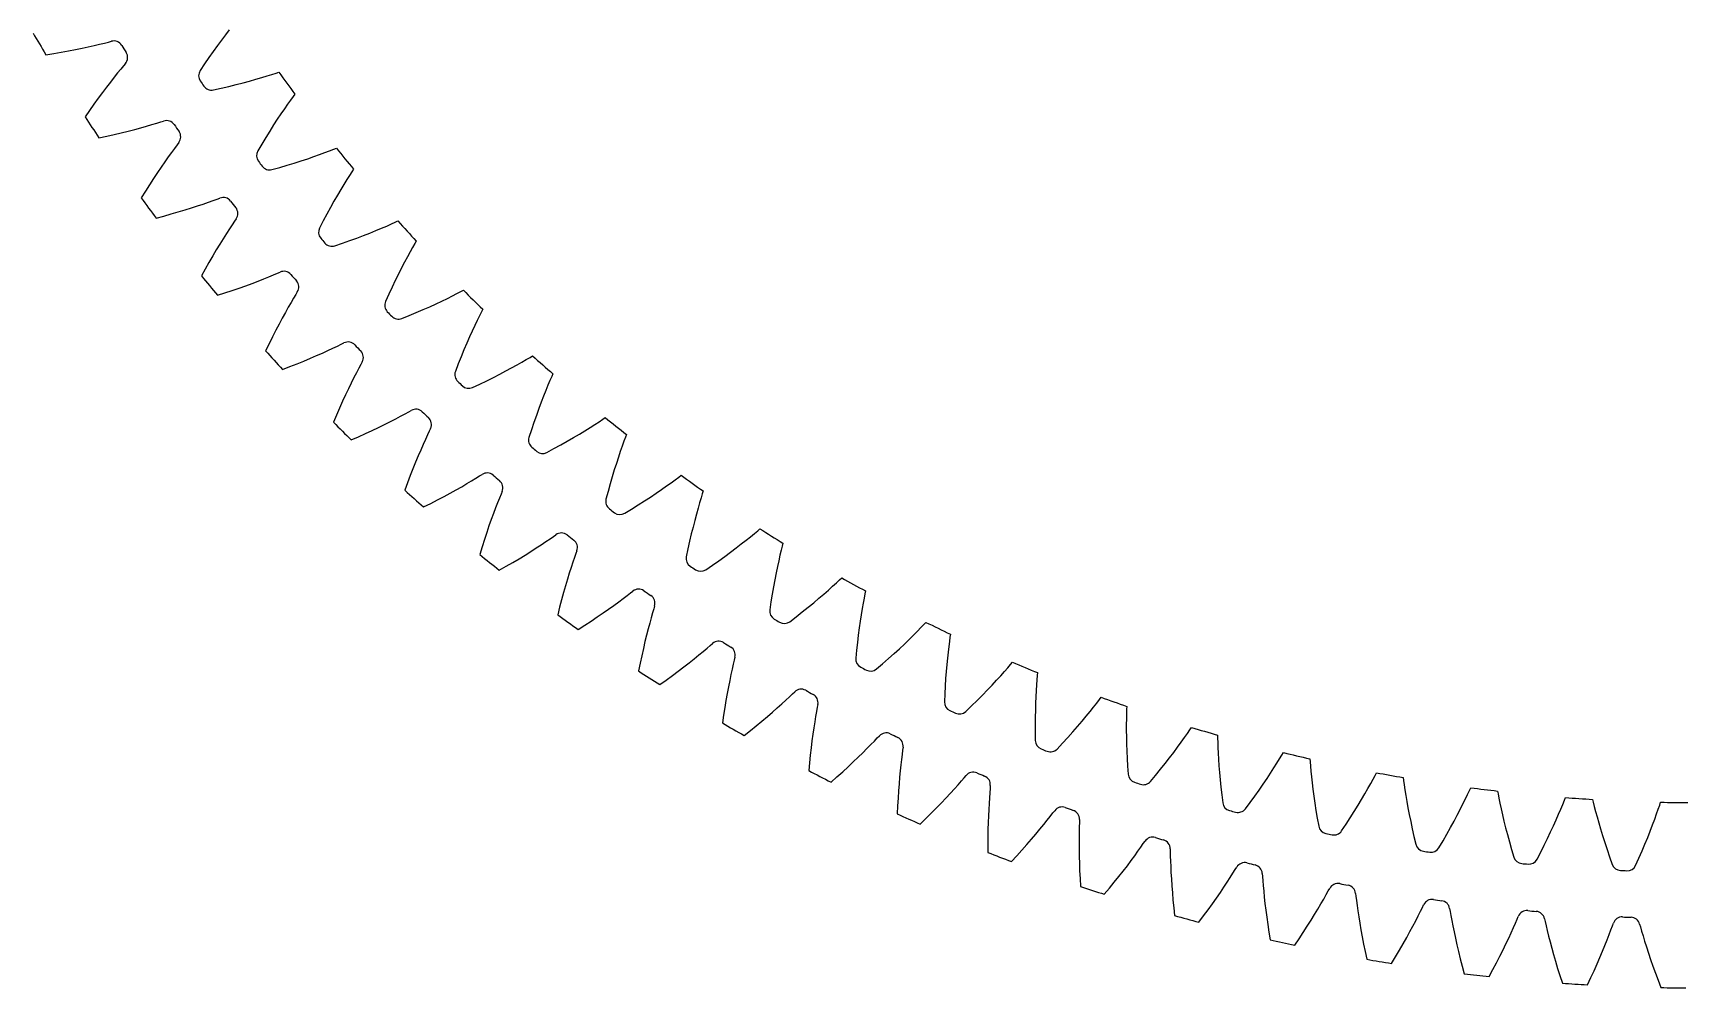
# Model space of a CAD drawing. Header units: millimetres. Extents: x -125 to 125, y -125 to 125.
# Drawn here: x -107.9 to -0.8, y -125 to -63.2 of the extents above; entities that cross this region are included whole.
import ezdxf

# ---------------------------------------------------------------- set-up
doc = ezdxf.new("R2010")
doc.units = ezdxf.units.MM

msp = doc.modelspace()

# ---------------------------------------------------------------- linework, layer by layer
at = {"layer": 'thin_ring_external'}
for p, q in [((-105.565171, -64.326803), (-105.115615, -64.240371)), ((-105.115615, -64.240371), (-104.687326, -64.153358)), ((-104.687326, -64.153358), (-104.282201, -64.066709)), ((-104.282201, -64.066709), (-103.90281, -63.981598)), ((-103.90281, -63.981598), (-103.55286, -63.899571)), ((-103.55286, -63.899571), (-103.238247, -63.822842)), ((-103.238247, -63.822842), (-102.970204, -63.755167)), ((-102.970204, -63.755167), (-102.785939, -63.710377)), ((-107.028197, -64.575266), (-106.522526, -64.494883)), ((-106.522526, -64.494883), (-106.034531, -64.411865)), ((-106.034531, -64.411865), (-105.565171, -64.326803)), ((-101.999561, -65.296813), (-102.176446, -65.509272)), ((-101.879525, -65.15001), (-101.999561, -65.296813)), ((-102.847593, -66.345258), (-103.100841, -66.673129)), ((-102.606856, -66.039927), (-102.847593, -66.345258)), ((-102.381625, -65.759811), (-102.606856, -66.039927)), ((-102.176446, -65.509272), (-102.381625, -65.759811)), ((-103.636686, -67.389764), (-103.916267, -67.776247)), ((-103.364429, -67.021732), (-103.636686, -67.389764)), ((-103.100841, -66.673129), (-103.364429, -67.021732)), ((-104.20206, -68.180417), (-104.493117, -68.601666)), ((-103.916267, -67.776247), (-104.20206, -68.180417)), ((-102.142903, -69.633113), (-101.698346, -69.523839)), ((-101.698346, -69.523839), (-101.275058, -69.415071)), ((-101.275058, -69.415071), (-100.874887, -69.307849)), ((-100.874887, -69.307849), (-100.500337, -69.203477)), ((-100.500337, -69.203477), (-100.155031, -69.103688)), ((-100.155031, -69.103688), (-99.844746, -69.010994)), ((-99.844746, -69.010994), (-99.580509, -68.929722)), ((-99.580509, -68.929722), (-99.39877, -68.875582)), ((-103.591334, -69.955954), (-103.090426, -69.849857)), ((-103.090426, -69.849857), (-102.607307, -69.74203)), ((-102.607307, -69.74203), (-102.142903, -69.633113)), ((-98.69822, -70.641008), (-98.890339, -70.901698)), ((-98.532415, -70.419795), (-98.69822, -70.641008)), ((-98.42003, -70.267054), (-98.532415, -70.419795)), ((-99.325806, -71.510173), (-99.561982, -71.850548)), ((-99.100974, -71.192948), (-99.325806, -71.510173)), ((-98.890339, -70.901698), (-99.100974, -71.192948)), ((-100.060536, -72.593609), (-100.320019, -72.993863)), ((-99.807427, -72.212155), (-100.060536, -72.593609)), ((-99.561982, -71.850548), (-99.807427, -72.212155)), ((-100.584802, -73.412098), (-100.85397, -73.84766)), ((-100.320019, -72.993863), (-100.584802, -73.412098)), ((-95.931019, -73.924447), (-95.752282, -73.861098)), ((-99.389376, -75.0226), (-98.912392, -74.890245)), ((-98.912392, -74.890245), (-98.454155, -74.757758)), ((-98.454155, -74.757758), (-98.015758, -74.625927)), ((-98.015758, -74.625927), (-97.598576, -74.495688)), ((-97.598576, -74.495688), (-97.204401, -74.368172)), ((-97.204401, -74.368172), (-96.835669, -74.244812)), ((-96.835669, -74.244812), (-96.495909, -74.127521)), ((-96.495909, -74.127521), (-96.190762, -74.019106)), ((-96.190762, -74.019106), (-95.931019, -73.924447)), ((-99.884212, -75.154136), (-99.389376, -75.0226)), ((-95.141059, -75.85861), (-95.336548, -76.160236)), ((-94.962502, -75.588451), (-95.141059, -75.85861)), ((-94.808208, -75.35906), (-94.962502, -75.588451)), ((-94.703769, -75.20078), (-94.808208, -75.35906)), ((-95.763378, -76.840517), (-95.990038, -77.214185)), ((-95.54489, -76.488527), (-95.763378, -76.840517)), ((-95.336548, -76.160236), (-95.54489, -76.488527)), ((-96.462047, -78.021046), (-96.705129, -78.452256)), ((-96.22334, -77.608065), (-96.462047, -78.021046)), ((-95.990038, -77.214185), (-96.22334, -77.608065)), ((-96.705129, -78.452256), (-96.951706, -78.900993)), ((-93.66747, -79.381954), (-93.280321, -79.234478)), ((-93.280321, -79.234478), (-92.918368, -79.092451)), ((-92.918368, -79.092451), (-92.58504, -78.957965)), ((-92.58504, -78.957965), (-92.285827, -78.834109)), ((-92.285827, -78.834109), (-92.031257, -78.726312)), ((-92.031257, -78.726312), (-91.855987, -78.653918)), ((-95.916504, -80.156249), (-95.429029, -79.999618)), ((-95.429029, -79.999618), (-94.959426, -79.843081)), ((-94.959426, -79.843081), (-94.508552, -79.687368)), ((-94.508552, -79.687368), (-94.077457, -79.533325)), ((-94.077457, -79.533325), (-93.66747, -79.381954)), ((-90.836658, -80.101722), (-90.979038, -80.338692)), ((-90.740437, -79.938316), (-90.836658, -80.101722)), ((-91.514707, -81.267331), (-91.714938, -81.630018)), ((-91.3234, -80.92883), (-91.514707, -81.267331)), ((-91.143568, -80.617616), (-91.3234, -80.92883)), ((-90.979038, -80.338692), (-91.143568, -80.617616)), ((-92.135108, -82.420051), (-92.352417, -82.844682)), ((-91.922222, -82.014772), (-92.135108, -82.420051)), ((-91.714938, -81.630018), (-91.922222, -82.014772)), ((-92.573164, -83.287741), (-92.796506, -83.748483)), ((-92.352417, -82.844682), (-92.573164, -83.287741)), ((-88.432628, -83.582416), (-88.140129, -83.443444)), ((-88.140129, -83.443444), (-87.891395, -83.322788)), ((-87.891395, -83.322788), (-87.720051, -83.24154)), ((-91.21972, -84.767926), (-90.758722, -84.587615)), ((-90.758722, -84.587615), (-90.316386, -84.409083)), ((-90.316386, -84.409083), (-89.89372, -84.233229)), ((-89.89372, -84.233229), (-89.491997, -84.061121)), ((-89.491997, -84.061121), (-89.112882, -83.894069)), ((-89.112882, -83.894069), (-88.758654, -83.733746)), ((-88.758654, -83.733746), (-88.432628, -83.582416)), ((-86.540374, -84.467302), (-86.628125, -84.635408)), ((-91.698561, -84.949243), (-91.21972, -84.767926)), ((-87.072, -85.48629), (-87.245773, -85.834117)), ((-86.908293, -85.166299), (-87.072, -85.48629)), ((-86.758219, -84.879338), (-86.908293, -85.166299)), ((-86.628125, -84.635408), (-86.758219, -84.879338)), ((-87.614592, -86.601391), (-87.806507, -87.017012)), ((-87.427223, -86.206555), (-87.614592, -86.601391)), ((-87.245773, -85.834117), (-87.427223, -86.206555)), ((-88.00185, -87.452185), (-88.199686, -87.905938)), ((-87.806507, -87.017012), (-88.00185, -87.452185)), ((-83.764484, -87.835084), (-83.522234, -87.701885)), ((-83.522234, -87.701885), (-83.355262, -87.611994)), ((-88.199686, -87.905938), (-88.399211, -88.377483)), ((-85.888596, -88.910585), (-85.47546, -88.713378)), ((-85.47546, -88.713378), (-85.083049, -88.520983)), ((-85.083049, -88.520983), (-84.712959, -88.334791)), ((-84.712959, -88.334791), (-84.367379, -88.15659)), ((-84.367379, -88.15659), (-84.049505, -87.98881)), ((-84.049505, -87.98881), (-83.764484, -87.835084)), ((-82.114536, -88.775922), (-82.19359, -88.948289)), ((-87.241387, -89.520615), (-86.772428, -89.315084)), ((-86.772428, -89.315084), (-86.321239, -89.111469)), ((-86.321239, -89.111469), (-85.888596, -88.910585)), ((-82.593438, -89.820726), (-82.749225, -90.176973)), ((-82.446284, -89.492794), (-82.593438, -89.820726)), ((-82.311059, -89.198544), (-82.446284, -89.492794)), ((-82.19359, -88.948289), (-82.311059, -89.198544)), ((-83.078386, -90.962078), (-83.248828, -91.386956)), ((-82.911422, -90.558189), (-83.078386, -90.962078)), ((-82.749225, -90.176973), (-82.911422, -90.558189)), ((-83.421696, -91.831535), (-83.596105, -92.294798)), ((-83.248828, -91.386956), (-83.421696, -91.831535)), ((-79.447106, -92.165651), (-79.170306, -91.997572)), ((-79.170306, -91.997572), (-78.935174, -91.852178)), ((-78.935174, -91.852178), (-78.77301, -91.753879)), ((-83.596105, -92.294798), (-83.771293, -92.775915)), ((-81.236732, -93.180129), (-80.834204, -92.962084)), ((-80.834204, -92.962084), (-80.452129, -92.749903)), ((-80.452129, -92.749903), (-80.092029, -92.545057)), ((-80.092029, -92.545057), (-79.755998, -92.349443)), ((-79.755998, -92.349443), (-79.447106, -92.165651)), ((-77.54462, -93.029115), (-77.649158, -93.285041)), ((-77.474471, -92.852936), (-77.54462, -93.029115)), ((-82.556609, -93.858437), (-82.098757, -93.629229)), ((-82.098757, -93.629229), (-81.658553, -93.402842)), ((-81.658553, -93.402842), (-81.236732, -93.180129)), ((-77.8994, -93.92083), (-78.036794, -94.284567)), ((-77.769182, -93.585812), (-77.8994, -93.92083)), ((-77.649158, -93.285041), (-77.769182, -93.585812)), ((-78.325437, -95.085455), (-78.473962, -95.518481)), ((-78.179314, -94.673568), (-78.325437, -95.085455)), ((-78.036794, -94.284567), (-78.179314, -94.673568)), ((-78.623905, -95.971307), (-78.774432, -96.442871)), ((-78.473962, -95.518481), (-78.623905, -95.971307)), ((-75.262147, -96.513884), (-74.936544, -96.301367)), ((-74.936544, -96.301367), (-74.637439, -96.102043)), ((-74.637439, -96.102043), (-74.369582, -95.92005)), ((-74.369582, -95.92005), (-74.142181, -95.762839)), ((-74.142181, -95.762839), (-73.985247, -95.656388)), ((-78.774432, -96.442871), (-78.924825, -96.932307)), ((-76.782829, -97.450538), (-76.37293, -97.206576)), ((-76.37293, -97.206576), (-75.982062, -96.968263)), ((-75.982062, -96.968263), (-75.611318, -96.73685)), ((-75.611318, -96.73685), (-75.262147, -96.513884)), ((-72.88919, -97.434675), (-73.002132, -97.775905)), ((-72.78468, -97.128169), (-72.88919, -97.434675)), ((-72.693346, -96.867238), (-72.78468, -97.128169)), ((-72.632284, -96.687707), (-72.693346, -96.867238)), ((-77.656452, -97.951394), (-77.2109, -97.699107)), ((-77.2109, -97.699107), (-76.782829, -97.450538)), ((-73.120773, -98.146183), (-73.243245, -98.541954)), ((-73.002132, -97.775905), (-73.120773, -98.146183)), ((-73.494367, -99.40081), (-73.620992, -99.860702)), ((-73.368146, -98.960764), (-73.494367, -99.40081)), ((-73.243245, -98.541954), (-73.368146, -98.960764)), ((-69.374837, -99.592283), (-69.155759, -99.423666)), ((-69.155759, -99.423666), (-69.004466, -99.30934)), ((-73.747245, -100.339336), (-73.872451, -100.835812)), ((-73.620992, -99.860702), (-73.747245, -100.339336)), ((-70.93169, -100.721463), (-70.573247, -100.471421)), ((-70.573247, -100.471421), (-70.235916, -100.230917)), ((-70.235916, -100.230917), (-69.921588, -100.002052)), ((-69.921588, -100.002052), (-69.633051, -99.787715)), ((-69.633051, -99.787715), (-69.374837, -99.592283)), ((-67.652423, -100.452646), (-67.730314, -100.717899)), ((-67.600608, -100.270231), (-67.652423, -100.452646)), ((-72.553697, -101.788806), (-72.121608, -101.514098)), ((-72.121608, -101.514098), (-71.706788, -101.243996)), ((-71.706788, -101.243996), (-71.309881, -100.979423)), ((-71.309881, -100.979423), (-70.93169, -100.721463)), ((-67.914409, -101.375894), (-68.013989, -101.751747)), ((-67.819038, -101.029342), (-67.914409, -101.375894)), ((-67.730314, -100.717899), (-67.819038, -101.029342)), ((-68.219446, -102.577897), (-68.323033, -103.023813)), ((-68.116092, -102.153255), (-68.219446, -102.577897)), ((-68.013989, -101.751747), (-68.116092, -102.153255)), ((-63.988918, -102.825107), (-63.84366, -102.703206)), ((-68.426011, -103.489571), (-68.52766, -103.974027)), ((-68.323033, -103.023813), (-68.426011, -103.489571)), ((-65.351058, -103.943873), (-65.026447, -103.686459)), ((-65.026447, -103.686459), (-64.724216, -103.441843)), ((-64.724216, -103.441843), (-64.446999, -103.213052)), ((-64.446999, -103.213052), (-64.1991, -103.004691)), ((-64.1991, -103.004691), (-63.988918, -102.825107)), ((-62.435002, -103.775984), (-62.499248, -104.044869)), ((-62.392569, -103.591161), (-62.435002, -103.775984)), ((-68.52766, -103.974027), (-68.627352, -104.476249)), ((-66.84416, -105.064251), (-66.443672, -104.77332)), ((-66.443672, -104.77332), (-66.060792, -104.488826)), ((-66.060792, -104.488826), (-65.696266, -104.211892)), ((-65.696266, -104.211892), (-65.351058, -103.943873)), ((-62.649505, -104.711405), (-62.729764, -105.091852)), ((-62.571953, -104.360436), (-62.649505, -104.711405)), ((-62.499248, -104.044869), (-62.571953, -104.360436)), ((-67.261658, -105.360663), (-66.84416, -105.064251)), ((-62.892769, -105.927415), (-62.973453, -106.378039)), ((-62.811233, -105.49805), (-62.892769, -105.927415)), ((-62.729764, -105.091852), (-62.811233, -105.49805)), ((-58.855875, -106.148371), (-58.655137, -105.95829)), ((-58.655137, -105.95829), (-58.516293, -105.82913)), ((-63.052514, -106.848447), (-63.129294, -107.337462)), ((-62.973453, -106.378039), (-63.052514, -106.848447)), ((-59.958375, -107.145148), (-59.647332, -106.871495)), ((-59.647332, -106.871495), (-59.357985, -106.611766)), ((-59.357985, -106.611766), (-59.092812, -106.369119)), ((-59.092812, -106.369119), (-58.855875, -106.148371)), ((-57.054696, -106.828582), (-57.105129, -107.100397)), ((-57.021755, -106.641834), (-57.054696, -106.828582)), ((-63.129294, -107.337462), (-63.203212, -107.844119)), ((-61.392322, -108.340303), (-61.007212, -108.029303)), ((-61.007212, -108.029303), (-60.639358, -107.725629)), ((-60.639358, -107.725629), (-60.289448, -107.430444)), ((-60.289448, -107.430444), (-59.958375, -107.145148)), ((-57.221156, -107.773736), (-57.281884, -108.157785)), ((-57.161626, -107.419265), (-57.221156, -107.773736)), ((-57.105129, -107.100397), (-57.161626, -107.419265)), ((-61.794141, -108.657647), (-61.392322, -108.340303)), ((-57.402013, -109.000581), (-57.459582, -109.454737)), ((-57.342506, -108.567613), (-57.402013, -109.000581)), ((-57.281884, -108.157785), (-57.342506, -108.567613)), ((-53.584458, -109.247681), (-53.359102, -109.015122)), ((-53.359102, -109.015122), (-53.168332, -108.81504)), ((-53.168332, -108.81504), (-53.036263, -108.678959)), ((-57.514521, -109.928568), (-57.566231, -110.420866)), ((-57.459582, -109.454737), (-57.514521, -109.928568)), ((-54.725342, -110.368722), (-54.409268, -110.066894)), ((-54.409268, -110.066894), (-54.112603, -109.777716)), ((-54.112603, -109.777716), (-53.836895, -109.503551)), ((-53.836895, -109.503551), (-53.584458, -109.247681)), ((-51.60217, -110.197849), (-51.643523, -110.554898)), ((-51.562028, -109.876512), (-51.60217, -110.197849)), ((-51.525541, -109.602477), (-51.562028, -109.876512)), ((-51.502178, -109.41429), (-51.525541, -109.602477)), ((-57.566231, -110.420866), (-57.614182, -110.930636)), ((-56.16541, -111.671154), (-55.780319, -111.333708)), ((-55.780319, -111.333708), (-55.411592, -111.003449)), ((-55.411592, -111.003449), (-55.059723, -110.681389)), ((-55.059723, -110.681389), (-54.725342, -110.368722)), ((-51.724179, -111.353935), (-51.7615, -111.789377)), ((-51.684562, -110.941546), (-51.724179, -111.353935)), ((-51.643523, -110.554898), (-51.684562, -110.941546)), ((-47.542816, -111.387903), (-47.417868, -111.245256)), ((-51.795805, -112.24588), (-51.826478, -112.721898)), ((-51.7615, -111.789377), (-51.795805, -112.24588)), ((-48.718213, -112.701487), (-48.436701, -112.397538)), ((-48.436701, -112.397538), (-48.175352, -112.109653)), ((-48.175352, -112.109653), (-47.936309, -111.841227)), ((-47.936309, -111.841227), (-47.723122, -111.597466)), ((-47.723122, -111.597466), (-47.542816, -111.387903)), ((-45.884409, -112.365972), (-45.908091, -112.688939)), ((-45.861961, -112.090432), (-45.884409, -112.365972)), ((-45.848238, -111.901298), (-45.861961, -112.090432)), ((-51.852984, -113.216194), (-51.874844, -113.727748)), ((-51.826478, -112.721898), (-51.852984, -113.216194)), ((-49.671408, -113.688), (-49.336443, -113.348394)), ((-49.336443, -113.348394), (-49.018463, -113.01906)), ((-49.018463, -113.01906), (-48.718213, -112.701487)), ((-45.952402, -113.435874), (-45.97091, -113.849747)), ((-45.931158, -113.047634), (-45.952402, -113.435874)), ((-45.908091, -112.688939), (-45.931158, -113.047634)), ((-50.39015, -114.393325), (-50.022792, -114.036656)), ((-50.022792, -114.036656), (-49.671408, -113.688)), ((-45.985949, -114.286527), (-45.996899, -114.744186)), ((-45.97091, -113.849747), (-45.985949, -114.286527)), ((-42.634433, -114.724129), (-42.388124, -114.423275)), ((-42.388124, -114.423275), (-42.163099, -114.142993)), ((-42.163099, -114.142993), (-41.962637, -113.888664)), ((-41.962637, -113.888664), (-41.793267, -113.670168)), ((-41.793267, -113.670168), (-41.675765, -113.521328)), ((-40.087082, -114.562283), (-40.094242, -114.886038)), ((-40.078733, -114.285955), (-40.087082, -114.562283)), ((-40.074685, -114.096367), (-40.078733, -114.285955)), ((-46.003227, -115.22115), (-46.004458, -115.716154)), ((-45.996899, -114.744186), (-46.003227, -115.22115)), ((-43.48445, -115.719685), (-43.183701, -115.374545)), ((-43.183701, -115.374545), (-42.900058, -115.042056)), ((-42.900058, -115.042056), (-42.634433, -114.724129)), ((-40.098964, -115.245442), (-40.100356, -115.63426)), ((-40.100356, -115.63426), (-40.097708, -116.048539)), ((-40.094242, -114.886038), (-40.098964, -115.245442)), ((-35.934683, -115.655881), (-35.824935, -115.501235)), ((-46.004458, -115.716154), (-46.00017, -116.228157)), ((-44.483428, -116.817056), (-44.13476, -116.442095)), ((-44.13476, -116.442095), (-43.801638, -116.075952)), ((-43.801638, -116.075952), (-43.48445, -115.719685)), ((-40.097708, -116.048539), (-40.090425, -116.485517)), ((-40.090425, -116.485517), (-40.077993, -116.943138)), ((-36.720937, -116.751417), (-36.490311, -116.438379)), ((-36.490311, -116.438379), (-36.279891, -116.146973)), ((-36.279891, -116.146973), (-36.092676, -115.88274)), ((-36.092676, -115.88274), (-35.934683, -115.655881)), ((-34.196581, -115.993772), (-34.190943, -116.183319)), ((-34.190943, -116.183319), (-34.185172, -116.459713)), ((-34.185172, -116.459713), (-34.175792, -116.783411)), ((-40.077993, -116.943138), (-40.059958, -117.419802)), ((-40.059958, -117.419802), (-40.035913, -117.914224)), ((-37.519011, -117.789077), (-37.236277, -117.429031)), ((-37.236277, -117.429031), (-36.969982, -117.082492)), ((-36.969982, -117.082492), (-36.720937, -116.751417)), ((-34.175792, -116.783411), (-34.162157, -117.142588)), ((-34.162157, -117.142588), (-34.143694, -117.53097)), ((-34.143694, -117.53097), (-34.119895, -117.944573)), ((-30.302032, -117.847939), (-30.128554, -117.574491)), ((-30.128554, -117.574491), (-29.982351, -117.339861)), ((-29.982351, -117.339861), (-29.880642, -117.179813)), ((-28.229263, -117.588562), (-28.213954, -117.777575)), ((-28.213954, -117.777575), (-28.194078, -118.053313)), ((-40.035913, -117.914224), (-40.005486, -118.42534)), ((-38.460653, -118.936025), (-38.131587, -118.54375)), ((-38.131587, -118.54375), (-37.817594, -118.161076)), ((-37.817594, -118.161076), (-37.519011, -117.789077)), ((-34.119895, -117.944573), (-34.090309, -118.380609)), ((-34.090309, -118.380609), (-34.054527, -118.836998)), ((-34.054527, -118.836998), (-34.012177, -119.31212)), ((-31.191709, -119.177158), (-30.943455, -118.817474)), ((-30.943455, -118.817474), (-30.71164, -118.474115)), ((-30.71164, -118.474115), (-30.497299, -118.149709)), ((-30.497299, -118.149709), (-30.302032, -117.847939)), ((-28.194078, -118.053313), (-28.168181, -118.37611)), ((-28.168181, -118.37611), (-28.136224, -118.734122)), ((-28.136224, -118.734122), (-28.097954, -119.121055)), ((-24.085829, -118.959504), (-23.951797, -118.717714)), ((-23.951797, -118.717714), (-23.858394, -118.552682)), ((-34.012177, -119.31212), (-33.962918, -119.804669)), ((-33.962918, -119.804669), (-33.906433, -120.313564)), ((-31.734889, -119.93793), (-31.45569, -119.551171)), ((-31.45569, -119.551171), (-31.191709, -119.177158)), ((-28.097954, -119.121055), (-28.053068, -119.532903)), ((-28.053068, -119.532903), (-28.001256, -119.96686)), ((-24.8362, -120.242475), (-24.622219, -119.887726)), ((-24.622219, -119.887726), (-24.424723, -119.552799)), ((-24.424723, -119.552799), (-24.245119, -119.241453)), ((-24.245119, -119.241453), (-24.085829, -118.959504)), ((-22.188298, -118.876578), (-22.163358, -119.064562)), ((-22.163358, -119.064562), (-22.129428, -119.338926)), ((-22.129428, -119.338926), (-22.087083, -119.659979)), ((-22.087083, -119.659979), (-22.036887, -120.015893)), ((-17.980268, -120.034165), (-17.858757, -119.785847)), ((-17.858757, -119.785847), (-17.773901, -119.61626)), ((-16.089446, -119.854458), (-16.05494, -120.040923)), ((-32.337539, -120.744704), (-32.028932, -120.336138)), ((-32.028932, -120.336138), (-31.734889, -119.93793)), ((-28.001256, -119.96686), (-27.942217, -120.420827)), ((-27.942217, -120.420827), (-27.875662, -120.893166)), ((-27.875662, -120.893166), (-27.801317, -121.382557)), ((-25.310304, -121.00137), (-25.065764, -120.614366)), ((-25.065764, -120.614366), (-24.8362, -120.242475)), ((-22.036887, -120.015893), (-21.97891, -120.400366)), ((-21.97891, -120.400366), (-21.913053, -120.809386)), ((-21.913053, -120.809386), (-21.839151, -121.24013)), ((-18.664151, -121.353776), (-18.468563, -120.988565)), ((-18.468563, -120.988565), (-18.288425, -120.64399)), ((-18.288425, -120.64399), (-18.124954, -120.323879)), ((-18.124954, -120.323879), (-17.980268, -120.034165)), ((-16.05494, -120.040923), (-16.007045, -120.313196)), ((-16.007045, -120.313196), (-15.948362, -120.631669)), ((-15.948362, -120.631669), (-15.880059, -120.984555)), ((-15.880059, -120.984555), (-15.802526, -121.365567)), ((-11.957502, -121.092395), (-11.827798, -120.79567)), ((-11.827798, -120.79567), (-11.719124, -120.541472)), ((-11.719124, -120.541472), (-11.643039, -120.367774)), ((-9.948618, -120.519651), (-9.904636, -120.704111)), ((-9.904636, -120.704111), (-9.842901, -120.973584)), ((-9.842901, -120.973584), (-9.768034, -121.288645)), ((-5.64447, -121.242033), (-5.548918, -120.982618)), ((-5.548918, -120.982618), (-5.481801, -120.805261)), ((-3.781836, -120.870422), (-3.728492, -121.052396)), ((-27.801317, -121.382557), (-27.718922, -121.887905)), ((-26.130061, -122.238373), (-25.842717, -121.814582)), ((-25.842717, -121.814582), (-25.56939, -121.40188)), ((-25.56939, -121.40188), (-25.310304, -121.00137)), ((-21.839151, -121.24013), (-21.757009, -121.690491)), ((-21.757009, -121.690491), (-21.666423, -122.158816)), ((-19.098886, -122.13589), (-18.874426, -121.736904)), ((-18.874426, -121.736904), (-18.664151, -121.353776)), ((-15.802526, -121.365567), (-15.71587, -121.77069)), ((-15.71587, -121.77069), (-15.62007, -122.1971)), ((-12.443408, -122.14848), (-12.266723, -121.773758)), ((-12.266723, -121.773758), (-12.104415, -121.420435)), ((-12.104415, -121.420435), (-11.957502, -121.092395)), ((-9.768034, -121.288645), (-9.681801, -121.637583)), ((-9.681801, -121.637583), (-9.584914, -122.014139)), ((-9.584914, -122.014139), (-9.477686, -122.414309)), ((-6.032882, -122.241257), (-5.888826, -121.880108)), ((-5.888826, -121.880108), (-5.758854, -121.544994)), ((-5.758854, -121.544994), (-5.64447, -121.242033)), ((-3.728492, -121.052396), (-3.653079, -121.318365)), ((-3.653079, -121.318365), (-3.562222, -121.629192)), ((-3.562222, -121.629192), (-3.458284, -121.973272)), ((-3.458284, -121.973272), (-3.342297, -122.34439)), ((-21.666423, -122.158816), (-21.567187, -122.643773)), ((-21.567187, -122.643773), (-21.459096, -123.144254)), ((-19.854411, -123.413137), (-19.589082, -122.975227)), ((-19.589082, -122.975227), (-19.337184, -122.549107)), ((-19.337184, -122.549107), (-19.098886, -122.13589)), ((-15.62007, -122.1971), (-15.51504, -122.642678)), ((-15.51504, -122.642678), (-15.400659, -123.105767)), ((-15.400659, -123.105767), (-15.27679, -123.585024)), ((-13.05453, -123.376616), (-12.837641, -122.951771)), ((-12.837641, -122.951771), (-12.633847, -122.541844)), ((-12.633847, -122.541844), (-12.443408, -122.14848)), ((-9.477686, -122.414309), (-9.360238, -122.835271)), ((-9.360238, -122.835271), (-9.232593, -123.274905)), ((-6.542905, -123.446885), (-6.360308, -123.027087)), ((-6.360308, -123.027087), (-6.190203, -122.624512)), ((-6.190203, -122.624512), (-6.032882, -122.241257)), ((-3.342297, -122.34439), (-3.214775, -122.738563)), ((-3.214775, -122.738563), (-3.075986, -123.152978)), ((-15.27679, -123.585024), (-15.143285, -124.079333)), ((-13.526964, -124.265929), (-13.284341, -123.815043)), ((-13.284341, -123.815043), (-13.05453, -123.376616)), ((-9.232593, -123.274905), (-9.094716, -123.73155)), ((-9.094716, -123.73155), (-8.946537, -124.203856)), ((-8.946537, -124.203856), (-8.787967, -124.690704)), ((-6.944943, -124.331839), (-6.737818, -123.882251)), ((-6.737818, -123.882251), (-6.542905, -123.446885)), ((-3.075986, -123.152978), (-2.92606, -123.585522)), ((-2.92606, -123.585522), (-2.765046, -124.03453)), ((-2.765046, -124.03453), (-2.592944, -124.498655)), ((-7.164227, -124.794527), (-6.944943, -124.331839)), ((-2.592944, -124.498655), (-2.409722, -124.976771))]:
    msp.add_line(p, q, dxfattribs=at)
for centre, radius, start, end in [((0, 0), 125, 210.358811, 211.104604), ((-102.626338, -64.288761), 0.6, 32.064482, 105.426442), ((0, 0), 120.5, 212.064482, 212.325762), ((-102.332102, -64.756088), 0.6, 318.963802, 32.325762), ((0, 0), 125, 213.28564, 214.031433), ((-99.209845, -69.445062), 0.6, 34.991311, 108.353271), ((0, 0), 120.5, 214.991311, 215.252592), ((-98.892131, -69.896756), 0.6, 321.890632, 35.252592), ((0, 0), 125, 216.21247, 216.958262), ((-95.534526, -74.420188), 0.6, 37.91814, 111.2801), ((0, 0), 120.5, 217.91814, 218.179421), ((-95.194162, -74.85507), 0.6, 324.817461, 38.179421), ((0, 0), 125, 219.139299, 219.885091), ((-91.609967, -79.201161), 0.6, 40.844969, 114.206929), ((0, 0), 120.5, 220.844969, 221.10625), ((-91.247842, -79.618097), 0.6, 327.74429, 41.10625), ((-87.446409, -83.775507), 0.6, 43.771799, 117.133759), ((0, 0), 120.5, 223.771799, 224.033079), ((0, 0), 125, 222.066128, 222.811921), ((-87.063467, -84.173408), 0.6, 330.671119, 44.033079), ((-83.054713, -88.131292), 0.6, 46.698628, 120.060588), ((0, 0), 120.5, 226.698628, 226.959909), ((0, 0), 125, 224.992957, 225.73875), ((-82.651954, -88.509121), 0.6, 333.597949, 46.959909), ((-78.446337, -92.257153), 0.6, 49.625457, 122.987417), ((0, 0), 120.5, 229.625457, 229.886738), ((0, 0), 125, 227.919787, 228.665579), ((-78.024811, -92.613924), 0.6, 336.524778, 49.886738), ((-73.633303, -96.142325), 0.6, 52.552286, 125.914247), ((0, 0), 120.5, 232.552286, 232.813567), ((-73.19411, -96.477108), 0.6, 339.451607, 52.813567), ((0, 0), 125, 230.846616, 231.592408), ((-68.628168, -99.776673), 0.6, 55.479116, 128.841076), ((0, 0), 120.5, 235.479116, 235.740397), ((-68.172454, -100.088593), 0.6, 342.378436, 55.740397), ((0, 0), 125, 233.773445, 234.519238), ((-63.443991, -103.150715), 0.6, 58.405945, 131.767905), ((0, 0), 120.5, 238.405945, 238.667226), ((-62.972944, -103.43896), 0.6, 345.305266, 58.667226), ((0, 0), 125, 236.700274, 237.446067), ((-58.094295, -106.255649), 0.6, 61.332774, 134.694734), ((0, 0), 120.5, 241.332774, 241.594055), ((-57.609144, -106.519465), 0.6, 348.232095, 61.594055), ((0, 0), 125, 239.627104, 240.372896), ((-52.593038, -109.083374), 0.6, 64.259603, 137.621564), ((0, 0), 120.5, 244.259603, 244.520884), ((-52.095049, -109.322074), 0.6, 351.158924, 64.520884), ((0, 0), 125, 242.553933, 243.299726), ((-46.954571, -111.626512), 0.6, 67.186433, 140.548393), ((0, 0), 120.5, 247.186433, 247.447714), ((-46.445044, -111.839474), 0.6, 354.085753, 67.447714), ((-41.193606, -113.87843), 0.6, 70.113262, 143.475222), ((0, 0), 120.5, 250.113262, 250.374543), ((-40.673869, -114.065097), 0.6, 357.012583, 70.374543), ((0, 0), 125, 245.480762, 246.226555), ((-35.325171, -115.833252), 0.6, 73.040091, 146.402051), ((0, 0), 120.5, 253.040091, 253.301372), ((-34.796581, -115.993137), 0.6, 359.939412, 73.301372), ((0, 0), 125, 248.407592, 249.153384), ((-29.364576, -117.485879), 0.6, 75.966921, 149.328881), ((0, 0), 120.5, 255.966921, 256.228201), ((-28.828512, -117.618565), 0.6, 2.866241, 76.228201), ((0, 0), 125, 251.334421, 252.080213), ((-23.327373, -118.831998), 0.6, 78.89375, 152.25571), ((0, 0), 120.5, 258.89375, 259.155031), ((-22.785234, -118.937139), 0.6, 5.793071, 79.155031), ((-17.229312, -119.868098), 0.6, 81.820579, 155.182539), ((0, 0), 120.5, 261.820579, 262.08186), ((-16.682511, -119.94542), 0.6, 8.7199, 82.08186), ((0, 0), 125, 254.26125, 255.007043), ((-11.086301, -120.591475), 0.6, 84.747408, 158.109368), ((0, 0), 120.5, 264.747408, 265.008689), ((-10.536265, -120.640777), 0.6, 11.646729, 85.008689), ((-4.914367, -121.000244), 0.6, 87.674238, 161.036198), ((0, 0), 120.5, 267.674238, 267.935518), ((-4.362531, -121.021396), 0.6, 14.573558, 87.935518), ((0, 0), 125, 257.188079, 257.933872), ((0, 0), 125, 260.114909, 260.860701), ((0, 0), 125, 263.041738, 263.78753), ((0, 0), 125, 265.968567, 266.71436), ((0, 0), 125, 268.895396, 269.641189)]:
    msp.add_arc(centre, radius, start, end, dxfattribs=at)
at = {"layer": 'thin_ring_internal'}
for p, q in [((-95.159547, -62.974318), (-95.399892, -63.287938)), ((-95.914936, -63.98347), (-96.185723, -64.362229)), ((-95.652424, -63.624933), (-95.914936, -63.98347)), ((-95.399892, -63.287938), (-95.652424, -63.624933)), ((-96.746866, -65.176665), (-97.036152, -65.609411)), ((-96.463414, -64.760218), (-96.746866, -65.176665)), ((-96.185723, -64.362229), (-96.463414, -64.760218)), ((-94.25796, -66.400274), (-93.828896, -66.284663)), ((-93.828896, -66.284663), (-93.423524, -66.170595)), ((-93.423524, -66.170595), (-93.044349, -66.059468)), ((-93.044349, -66.059468), (-92.695001, -65.953138)), ((-92.695001, -65.953138), (-92.381277, -65.854298)), ((-92.381277, -65.854298), (-92.114263, -65.76758)), ((-92.114263, -65.76758), (-91.932445, -65.70712)), ((-96.178766, -66.859963), (-95.670831, -66.74613)), ((-95.670831, -66.74613), (-95.180203, -66.631862)), ((-95.180203, -66.631862), (-94.708869, -66.516315)), ((-94.708869, -66.516315), (-94.25796, -66.400274)), ((-91.013558, -67.28257), (-91.178544, -67.509718)), ((-90.899872, -67.128334), (-91.013558, -67.28257)), ((-91.801432, -68.403213), (-92.035184, -68.753496)), ((-91.578573, -68.076936), (-91.801432, -68.403213)), ((-91.369492, -67.777544), (-91.578573, -68.076936)), ((-91.178544, -67.509718), (-91.369492, -67.777544)), ((-92.527425, -69.518815), (-92.782967, -69.931374)), ((-92.277725, -69.125834), (-92.527425, -69.518815)), ((-92.035184, -68.753496), (-92.277725, -69.125834)), ((-93.043254, -70.362679), (-93.308477, -70.810577)), ((-92.782967, -69.931374), (-93.043254, -70.362679)), ((-88.385294, -70.699729), (-88.207049, -70.629431)), ((-91.883118, -71.87104), (-91.399462, -71.73015)), ((-91.399462, -71.73015), (-90.935141, -71.589036)), ((-90.935141, -71.589036), (-90.491242, -71.448545)), ((-90.491242, -71.448545), (-90.069132, -71.309675)), ((-90.069132, -71.309675), (-89.670593, -71.17364)), ((-89.670593, -71.17364), (-89.298053, -71.041973)), ((-89.298053, -71.041973), (-88.955033, -70.916724)), ((-88.955033, -70.916724), (-88.647174, -70.800899)), ((-88.647174, -70.800899), (-88.385294, -70.699729)), ((-92.384078, -72.012442), (-91.883118, -71.87104)), ((-87.531873, -72.666023), (-87.724291, -72.976386)), ((-87.355835, -72.388169), (-87.531873, -72.666023)), ((-87.203499, -72.15235), (-87.355835, -72.388169)), ((-87.098406, -71.992136), (-87.203499, -72.15235)), ((-88.143275, -73.676872), (-88.365121, -74.061899)), ((-87.929, -73.314346), (-88.143275, -73.676872)), ((-87.724291, -72.976386), (-87.929, -73.314346)), ((-88.825619, -74.893828), (-89.061965, -75.338703)), ((-88.592987, -74.467929), (-88.825619, -74.893828)), ((-88.365121, -74.061899), (-88.592987, -74.467929)), ((-89.061965, -75.338703), (-89.302332, -75.800417)), ((-86.040566, -76.121872), (-85.65005, -75.964276)), ((-85.65005, -75.964276), (-85.285256, -75.812461)), ((-85.285256, -75.812461), (-84.949588, -75.668667)), ((-84.949588, -75.668667), (-84.648514, -75.536203)), ((-84.648514, -75.536203), (-84.39255, -75.420883)), ((-84.39255, -75.420883), (-84.218409, -75.340956)), ((-88.31368, -76.950007), (-87.821189, -76.78146)), ((-87.821189, -76.78146), (-87.345948, -76.614368)), ((-87.345948, -76.614368), (-86.890027, -76.448108)), ((-86.890027, -76.448108), (-86.454462, -76.283585)), ((-86.454462, -76.283585), (-86.040566, -76.121872)), ((-83.272422, -77.050585), (-83.433023, -77.337638)), ((-83.133191, -76.8068), (-83.272422, -77.050585)), ((-83.037004, -76.641085), (-83.133191, -76.8068)), ((-83.794154, -78.00668), (-83.988312, -78.380366)), ((-83.608206, -77.658045), (-83.794154, -78.00668)), ((-83.433023, -77.337638), (-83.608206, -77.658045)), ((-84.394154, -79.194802), (-84.60318, -79.632769)), ((-84.1888, -78.776934), (-84.394154, -79.194802)), ((-83.988312, -78.380366), (-84.1888, -78.776934)), ((-84.81488, -80.089887), (-85.029674, -80.564038)), ((-84.60318, -79.632769), (-84.81488, -80.089887)), ((-81.017935, -80.356695), (-80.69062, -80.194785)), ((-80.69062, -80.194785), (-80.397229, -80.046077)), ((-80.397229, -80.046077), (-80.147944, -79.916951)), ((-80.147944, -79.916951), (-79.978428, -79.827633)), ((-83.497167, -81.462733), (-83.031761, -81.269938)), ((-83.031761, -81.269938), (-82.585598, -81.079029)), ((-82.585598, -81.079029), (-82.159668, -80.890966)), ((-82.159668, -80.890966), (-81.755221, -80.706891)), ((-81.755221, -80.706891), (-81.373894, -80.528204)), ((-81.373894, -80.528204), (-81.017935, -80.356695)), ((-78.814781, -81.232027), (-78.940491, -81.483052)), ((-78.727787, -81.061307), (-78.814781, -81.232027)), ((-83.979719, -81.657923), (-83.497167, -81.462733)), ((-79.242601, -82.107943), (-79.409233, -82.466212)), ((-79.085177, -81.778447), (-79.242601, -82.107943)), ((-78.940491, -81.483052), (-79.085177, -81.778447)), ((-79.761228, -83.256867), (-79.943456, -83.685326)), ((-79.582694, -82.849943), (-79.761228, -83.256867)), ((-79.409233, -82.466212), (-79.582694, -82.849943)), ((-80.128253, -84.134055), (-80.314673, -84.602051)), ((-79.943456, -83.685326), (-80.128253, -84.134055)), ((-76.508824, -84.661113), (-76.190839, -84.48157)), ((-76.190839, -84.48157), (-75.906007, -84.317062)), ((-75.906007, -84.317062), (-75.664146, -84.174515)), ((-75.664146, -84.174515), (-75.49976, -84.076074)), ((-80.314673, -84.602051), (-80.503254, -85.087224)), ((-78.469773, -85.682966), (-78.034702, -85.467977)), ((-78.034702, -85.467977), (-77.619678, -85.256935)), ((-77.619678, -85.256935), (-77.225886, -85.051049)), ((-77.225886, -85.051049), (-76.854886, -84.851805)), ((-76.854886, -84.851805), (-76.508824, -84.661113)), ((-74.261157, -85.414826), (-74.37297, -85.672342)), ((-74.183616, -85.23961), (-74.261157, -85.414826)), ((-79.39513, -86.12214), (-78.923957, -85.900889)), ((-78.923957, -85.900889), (-78.469773, -85.682966)), ((-74.787324, -86.679632), (-74.939571, -87.072263)), ((-74.640506, -86.312798), (-74.787324, -86.679632)), ((-74.50131, -85.975197), (-74.640506, -86.312798)), ((-74.37297, -85.672342), (-74.50131, -85.975197)), ((-75.095616, -87.48833), (-75.254174, -87.926101)), ((-74.939571, -87.072263), (-75.095616, -87.48833)), ((-75.574776, -88.86173), (-75.736581, -89.356477)), ((-75.414191, -88.384251), (-75.574776, -88.86173)), ((-75.254174, -87.926101), (-75.414191, -88.384251)), ((-72.106513, -88.922174), (-71.771381, -88.712869)), ((-71.771381, -88.712869), (-71.463675, -88.516229)), ((-71.463675, -88.516229), (-71.188252, -88.336412)), ((-71.188252, -88.336412), (-70.954536, -88.18087)), ((-70.954536, -88.18087), (-70.795771, -88.073599)), ((-74.115207, -90.082684), (-73.673602, -89.840283)), ((-73.673602, -89.840283), (-73.25092, -89.601856)), ((-73.25092, -89.601856), (-72.848039, -89.368465)), ((-72.848039, -89.368465), (-72.466078, -89.141381)), ((-72.466078, -89.141381), (-72.106513, -88.922174)), ((-69.695101, -89.915363), (-69.815653, -90.260062)), ((-69.583492, -89.605951), (-69.695101, -89.915363)), ((-69.485908, -89.342714), (-69.583492, -89.605951)), ((-69.418051, -89.163525), (-69.485908, -89.342714)), ((-74.573594, -90.329335), (-74.115207, -90.082684)), ((-69.94222, -90.634366), (-70.072798, -91.034725)), ((-69.815653, -90.260062), (-69.94222, -90.634366)), ((-70.340305, -91.904469), (-70.475064, -92.370674)), ((-70.20589, -91.458693), (-70.340305, -91.904469)), ((-70.072798, -91.034725), (-70.20589, -91.458693)), ((-66.258043, -92.092132), (-66.033169, -91.924058)), ((-66.033169, -91.924058), (-65.8805, -91.808277)), ((-70.609335, -92.85621), (-70.74388, -93.359055)), ((-70.475064, -92.370674), (-70.609335, -92.85621)), ((-67.858994, -93.213284), (-67.490004, -92.96568)), ((-67.490004, -92.96568), (-67.142946, -92.727165)), ((-67.142946, -92.727165), (-66.819744, -92.49987)), ((-66.819744, -92.49987), (-66.523235, -92.286721)), ((-66.523235, -92.286721), (-66.258043, -92.092132)), ((-64.503286, -93.003968), (-64.586349, -93.272142)), ((-64.445315, -92.821341), (-64.503286, -93.003968)), ((-69.529502, -94.266951), (-69.085268, -93.995636)), ((-69.085268, -93.995636), (-68.657559, -93.729481)), ((-68.657559, -93.729481), (-68.248528, -93.468328)), ((-68.248528, -93.468328), (-67.858994, -93.213284)), ((-64.782443, -93.937954), (-64.88838, -94.318611)), ((-64.680895, -93.587186), (-64.782443, -93.937954)), ((-64.586349, -93.272142), (-64.680895, -93.587186)), ((-65.106641, -95.156107), (-65.216512, -95.608559)), ((-64.996901, -94.725504), (-65.106641, -95.156107)), ((-64.88838, -94.318611), (-64.996901, -94.725504)), ((-60.914734, -95.392909), (-60.768615, -95.268963)), ((-65.325611, -96.081427), (-65.433167, -96.57357)), ((-65.216512, -95.608559), (-65.325611, -96.081427)), ((-62.312513, -96.512533), (-61.978998, -96.255422)), ((-61.978998, -96.255422), (-61.66869, -96.010816)), ((-61.66869, -96.010816), (-61.384264, -95.781792)), ((-61.384264, -95.781792), (-61.130094, -95.573012)), ((-61.130094, -95.573012), (-60.914734, -95.392909)), ((-59.28025, -96.202141), (-59.328161, -96.387662)), ((-65.433167, -96.57357), (-65.540052, -97.083012)), ((-63.849151, -97.628068), (-63.436615, -97.338954)), ((-63.436615, -97.338954), (-63.042456, -97.055853)), ((-63.042456, -97.055853), (-62.667431, -96.779918)), ((-62.667431, -96.779918), (-62.312513, -96.512533)), ((-59.555897, -97.335498), (-59.640889, -97.721373)), ((-59.473656, -96.979709), (-59.555897, -97.335498)), ((-59.396455, -96.659971), (-59.473656, -96.979709)), ((-59.328161, -96.387662), (-59.396455, -96.659971)), ((-64.277906, -97.923238), (-63.849151, -97.628068)), ((-59.727027, -98.133585), (-59.813089, -98.569538)), ((-59.640889, -97.721373), (-59.727027, -98.133585)), ((-55.614506, -98.57707), (-55.475373, -98.44533)), ((-59.981201, -99.505435), (-60.061721, -100.002717)), ((-59.898088, -99.027314), (-59.981201, -99.505435)), ((-59.813089, -98.569538), (-59.898088, -99.027314)), ((-56.949057, -99.771355), (-56.63008, -99.496414)), ((-56.63008, -99.496414), (-56.333593, -99.235228)), ((-56.333593, -99.235228), (-56.062098, -98.991014)), ((-56.062098, -98.991014), (-55.819708, -98.768664)), ((-55.819708, -98.768664), (-55.614506, -98.57707)), ((-53.975977, -99.483697), (-54.029299, -99.759329)), ((-53.938269, -99.295837), (-53.975977, -99.483697)), ((-60.061721, -100.002717), (-60.140626, -100.517236)), ((-58.026351, -100.657929), (-57.64824, -100.353726)), ((-57.64824, -100.353726), (-57.288843, -100.057722)), ((-57.288843, -100.057722), (-56.949057, -99.771355)), ((-54.151613, -100.442556), (-54.215405, -100.832496)), ((-54.088924, -100.082806), (-54.151613, -100.442556)), ((-54.029299, -99.759329), (-54.088924, -100.082806)), ((-58.834479, -101.287283), (-58.422483, -100.96914)), ((-58.422483, -100.96914), (-58.026351, -100.657929)), ((-54.341031, -101.688798), (-54.400904, -102.150534)), ((-54.278905, -101.248796), (-54.341031, -101.688798)), ((-54.215405, -100.832496), (-54.278905, -101.248796)), ((-50.572621, -101.904807), (-50.342735, -101.669553)), ((-50.342735, -101.669553), (-50.148301, -101.467038)), ((-50.148301, -101.467038), (-50.016571, -101.327897)), ((-54.457784, -102.63248), (-54.511027, -103.133417)), ((-54.400904, -102.150534), (-54.457784, -102.63248)), ((-51.739284, -103.036915), (-51.415642, -102.73242)), ((-51.415642, -102.73242), (-51.112156, -102.44047)), ((-51.112156, -102.44047), (-50.830374, -102.163483)), ((-50.830374, -102.163483), (-50.572621, -101.904807)), ((-48.500898, -102.560966), (-48.542769, -102.887216)), ((-48.462707, -102.282833), (-48.500898, -102.560966)), ((-48.435314, -102.093194), (-48.462707, -102.282833)), ((-54.511027, -103.133417), (-54.561717, -103.651477)), ((-52.82146, -104.00888), (-52.442914, -103.676501)), ((-52.442914, -103.676501), (-52.08198, -103.352104)), ((-52.08198, -103.352104), (-51.739284, -103.036915)), ((-48.628122, -103.642694), (-48.668793, -104.061842)), ((-48.585719, -103.249853), (-48.628122, -103.642694)), ((-48.542769, -102.887216), (-48.585719, -103.249853)), ((-53.215468, -104.349047), (-52.82146, -104.00888)), ((-48.706798, -104.50458), (-48.741367, -104.968896)), ((-48.668793, -104.061842), (-48.706798, -104.50458)), ((-45.441693, -105.078803), (-45.175458, -104.786842)), ((-45.175458, -104.786842), (-44.932215, -104.514476)), ((-44.932215, -104.514476), (-44.715519, -104.267019)), ((-44.715519, -104.267019), (-44.532435, -104.054189)), ((-44.532435, -104.054189), (-44.4085, -103.908061)), ((-42.804806, -104.776717), (-42.827751, -105.056521)), ((-42.78781, -104.585866), (-42.804806, -104.776717)), ((-48.797651, -105.956326), (-48.819974, -106.476381)), ((-48.771843, -105.453229), (-48.797651, -105.956326)), ((-48.741367, -104.968896), (-48.771843, -105.453229)), ((-46.360286, -106.042038), (-46.035313, -105.708606)), ((-46.035313, -105.708606), (-45.728783, -105.386891)), ((-45.728783, -105.386891), (-45.441693, -105.078803)), ((-42.874826, -105.749012), (-42.895713, -106.143583)), ((-42.851743, -105.384571), (-42.874826, -105.749012)), ((-42.827751, -105.056521), (-42.851743, -105.384571)), ((-47.43764, -107.099393), (-47.062797, -106.738217)), ((-47.062797, -106.738217), (-46.702966, -106.385662)), ((-46.702966, -106.385662), (-46.360286, -106.042038)), ((-42.927205, -107.008478), (-42.936366, -107.473989)), ((-42.913434, -106.564326), (-42.927205, -107.008478)), ((-42.895713, -106.143583), (-42.913434, -106.564326)), ((-39.38572, -107.097475), (-39.157714, -106.812233)), ((-39.157714, -106.812233), (-38.954855, -106.553311)), ((-38.954855, -106.553311), (-38.783666, -106.330801)), ((-38.783666, -106.330801), (-38.667896, -106.178123)), ((-37.019159, -106.957907), (-37.026789, -107.238546)), ((-37.01261, -106.766412), (-37.019159, -106.957907)), ((-42.936366, -107.473989), (-42.940348, -107.959264)), ((-42.940348, -107.959264), (-42.938643, -108.46302)), ((-40.500235, -108.415501), (-40.193956, -108.06482)), ((-40.193956, -108.06482), (-39.905451, -107.726846)), ((-39.905451, -107.726846), (-39.635614, -107.40354)), ((-39.635614, -107.40354), (-39.38572, -107.097475)), ((-37.032831, -107.567416), (-37.035978, -107.932574)), ((-37.035978, -107.932574), (-37.035286, -108.327697)), ((-37.026789, -107.238546), (-37.032831, -107.567416)), ((-32.919152, -108.29008), (-32.811892, -108.131308)), ((-42.938643, -108.46302), (-42.932534, -108.983518)), ((-41.51824, -109.530112), (-41.16368, -109.149005)), ((-41.16368, -109.149005), (-40.823639, -108.777326)), ((-40.823639, -108.777326), (-40.500235, -108.415501)), ((-37.035286, -108.327697), (-37.030004, -108.74878)), ((-37.030004, -108.74878), (-37.0195, -109.193022)), ((-37.0195, -109.193022), (-37.003227, -109.658338)), ((-33.711247, -109.407743), (-33.47844, -109.088488)), ((-33.47844, -109.088488), (-33.266351, -108.79122)), ((-33.266351, -108.79122), (-33.077934, -108.521607)), ((-33.077934, -108.521607), (-32.919152, -108.29008)), ((-31.12695, -108.628325), (-31.123031, -108.819892)), ((-31.123031, -108.819892), (-31.115325, -109.100529)), ((-31.115325, -109.100529), (-31.103399, -109.429238)), ((-37.003227, -109.658338), (-36.980701, -110.143106)), ((-36.980701, -110.143106), (-36.95149, -110.646017)), ((-34.519315, -110.46541), (-34.232643, -110.098526)), ((-34.232643, -110.098526), (-33.963026, -109.745301)), ((-33.963026, -109.745301), (-33.711247, -109.407743)), ((-31.103399, -109.429238), (-31.0866, -109.794023)), ((-31.0866, -109.794023), (-31.064332, -110.188519)), ((-31.064332, -110.188519), (-31.036063, -110.608685)), ((-27.275708, -110.445531), (-27.102295, -110.166031)), ((-27.102295, -110.166031), (-26.956394, -109.926179)), ((-26.956394, -109.926179), (-26.857964, -109.761787)), ((-25.148395, -110.166048), (-25.134021, -110.357116)), ((-36.95149, -110.646017), (-36.916965, -111.165405)), ((-35.474933, -111.63395), (-35.141714, -111.234049)), ((-35.141714, -111.234049), (-34.822477, -110.844355)), ((-34.822477, -110.844355), (-34.519315, -110.46541)), ((-31.036063, -110.608685), (-31.001314, -111.05169)), ((-31.001314, -111.05169), (-30.959655, -111.515424)), ((-27.919242, -111.436234), (-27.686272, -111.08543)), ((-27.686272, -111.08543), (-27.471246, -110.753938)), ((-27.471246, -110.753938), (-27.275708, -110.445531)), ((-25.134021, -110.357116), (-25.111001, -110.636913)), ((-25.111001, -110.636913), (-25.081142, -110.964481)), ((-25.081142, -110.964481), (-25.044447, -111.327803)), ((-25.044447, -111.327803), (-25.000669, -111.720495)), ((-21.045773, -111.481677), (-20.913187, -111.234215)), ((-20.913187, -111.234215), (-20.823882, -111.064693)), ((-30.959655, -111.515424), (-30.91069, -111.998238)), ((-30.91069, -111.998238), (-30.854059, -112.498804)), ((-28.717392, -112.580582), (-28.435376, -112.185647)), ((-28.435376, -112.185647), (-28.169167, -111.803655)), ((-28.169167, -111.803655), (-27.919242, -111.436234)), ((-25.000669, -111.720495), (-24.949497, -112.13849)), ((-24.949497, -112.13849), (-24.890609, -112.578937)), ((-21.57867, -112.431594), (-21.382068, -112.088855)), ((-21.382068, -112.088855), (-21.203663, -111.77023)), ((-21.203663, -111.77023), (-21.045773, -111.481677)), ((-19.094787, -111.374993), (-19.070001, -111.56499)), ((-19.070001, -111.56499), (-19.031735, -111.843113)), ((-19.031735, -111.843113), (-18.984032, -112.168561)), ((-18.984032, -112.168561), (-18.927552, -112.529338)), ((-14.926442, -112.464618), (-14.807567, -112.210284)), ((-14.807567, -112.210284), (-14.727652, -112.036138)), ((-12.984193, -112.251551), (-12.949068, -112.439911)), ((-30.854059, -112.498804), (-30.791223, -113.015531)), ((-29.325755, -113.404628), (-29.014871, -112.987128)), ((-29.014871, -112.987128), (-28.717392, -112.580582)), ((-24.890609, -112.578937), (-24.823687, -113.039703)), ((-24.823687, -113.039703), (-24.74843, -113.519123)), ((-22.266575, -113.571077), (-22.021623, -113.175119)), ((-22.021623, -113.175119), (-21.792135, -112.794597)), ((-21.792135, -112.794597), (-21.57867, -112.431594)), ((-18.927552, -112.529338), (-18.862395, -112.919053)), ((-18.862395, -112.919053), (-18.788473, -113.333629)), ((-18.788473, -113.333629), (-18.70562, -113.770203)), ((-15.599993, -113.816337), (-15.40667, -113.442218)), ((-15.40667, -113.442218), (-15.229078, -113.089254)), ((-15.229078, -113.089254), (-15.068339, -112.761362)), ((-15.068339, -112.761362), (-14.926442, -112.464618)), ((-12.949068, -112.439911), (-12.895672, -112.715529)), ((-12.895672, -112.715529), (-12.830267, -113.037887)), ((-12.830267, -113.037887), (-12.754169, -113.395041)), ((-12.754169, -113.395041), (-12.667828, -113.780616)), ((-9.030638, -113.752151), (-8.888044, -113.41597)), ((-8.888044, -113.41597), (-8.762564, -113.11192)), ((-8.762564, -113.11192), (-8.657756, -112.851474)), ((-8.657756, -112.851474), (-8.58747, -112.673224)), ((-6.834849, -112.793106), (-6.78949, -112.979267)), ((-6.78949, -112.979267), (-6.721122, -113.251558)), ((-6.721122, -113.251558), (-6.638212, -113.569863)), ((-2.681225, -113.7321), (-2.572535, -113.421651)), ((-2.572535, -113.421651), (-2.482106, -113.155871)), ((-2.482106, -113.155871), (-2.42166, -112.974048)), ((-24.74843, -113.519123), (-24.664547, -114.015849)), ((-24.664547, -114.015849), (-24.573586, -114.528374)), ((-23.089058, -114.836863), (-22.801437, -114.403008)), ((-22.801437, -114.403008), (-22.526603, -113.980824)), ((-22.526603, -113.980824), (-22.266575, -113.571077)), ((-18.70562, -113.770203), (-18.613636, -114.226628)), ((-18.613636, -114.226628), (-18.51231, -114.701222)), ((-16.031321, -114.617567), (-15.808358, -114.208823)), ((-15.808358, -114.208823), (-15.599993, -113.816337)), ((-12.667828, -113.780616), (-12.571376, -114.190537)), ((-12.571376, -114.190537), (-12.464806, -114.621935)), ((-9.547915, -114.901683), (-9.361294, -114.498404)), ((-9.361294, -114.498404), (-9.188689, -114.114286)), ((-9.188689, -114.114286), (-9.030638, -113.752151)), ((-6.638212, -113.569863), (-6.542723, -113.922328)), ((-6.542723, -113.922328), (-6.435455, -114.302613)), ((-6.435455, -114.302613), (-6.316762, -114.706655)), ((-3.094657, -114.838763), (-2.943286, -114.445793)), ((-2.943286, -114.445793), (-2.805246, -114.075566)), ((-2.805246, -114.075566), (-2.681225, -113.7321)), ((-18.51231, -114.701222), (-18.401427, -115.192627)), ((-18.401427, -115.192627), (-18.282613, -115.69942)), ((-16.783453, -115.926379), (-16.519954, -115.477465)), ((-16.519954, -115.477465), (-16.268585, -115.040902)), ((-16.268585, -115.040902), (-16.031321, -114.617567)), ((-12.464806, -114.621935), (-12.348034, -115.072655)), ((-12.348034, -115.072655), (-12.220942, -115.541008)), ((-12.220942, -115.541008), (-12.083389, -116.025624)), ((-9.962016, -115.757653), (-9.748224, -115.321993)), ((-9.748224, -115.321993), (-9.547915, -114.901683)), ((-6.316762, -114.706655), (-6.186792, -115.13159)), ((-6.186792, -115.13159), (-6.045581, -115.575261)), ((-6.045581, -115.575261), (-5.893102, -116.035975)), ((-3.436034, -115.682253), (-3.258977, -115.251631)), ((-3.258977, -115.251631), (-3.094657, -114.838763)), ((-12.083389, -116.025624), (-11.937077, -116.525173)), ((-10.427761, -116.669925), (-10.18917, -116.207292)), ((-10.18917, -116.207292), (-9.962016, -115.757653)), ((-5.893102, -116.035975), (-5.72929, -116.512356)), ((-5.72929, -116.512356), (-5.555917, -117.003169)), ((-4.040947, -117.065283), (-3.827976, -116.59031)), ((-3.827976, -116.59031), (-3.625716, -116.128938)), ((-3.625716, -116.128938), (-3.436034, -115.682253))]:
    msp.add_line(p, q, dxfattribs=at)
for centre, radius, start, end in [((-96.531484, -65.933926), 0.6, 147.257913, 214.334259), ((0, 0), 117.5, 214.334259, 214.535306), ((0, 0), 113, 215.554631, 216.445369), ((-96.299532, -66.272242), 0.6, 214.535306, 281.611653), ((0, 0), 113, 218.685066, 219.575804), ((-92.78684, -71.107048), 0.6, 150.388347, 217.464694), ((0, 0), 117.5, 217.464694, 217.665741), ((-92.536759, -71.432193), 0.6, 217.665741, 284.742087), ((-88.765284, -76.067959), 0.6, 153.518782, 220.595129), ((0, 0), 113, 221.8155, 222.706239), ((0, 0), 117.5, 220.595129, 220.796176), ((-88.49782, -76.378962), 0.6, 220.796176, 287.872522), ((0, 0), 113, 224.945935, 225.836674), ((-84.478817, -80.801853), 0.6, 156.649217, 223.725563), ((0, 0), 117.5, 223.725563, 223.926611), ((-84.194769, -81.097786), 0.6, 223.926611, 291.002957), ((0, 0), 113, 228.07637, 228.967108), ((-79.940232, -85.294603), 0.6, 159.779652, 226.855998), ((0, 0), 117.5, 226.855998, 227.057045), ((-79.640447, -85.574582), 0.6, 227.057045, 294.133392), ((0, 0), 113, 231.206805, 232.097543), ((-75.163074, -89.5328), 0.6, 162.910087, 229.986433), ((0, 0), 117.5, 229.986433, 230.18748), ((-74.848447, -89.795991), 0.6, 230.18748, 297.263826), ((0, 0), 113, 234.337239, 235.227978), ((-70.1616, -93.503796), 0.6, 166.040521, 233.116868), ((0, 0), 117.5, 233.116868, 233.317915), ((-69.83307, -93.749412), 0.6, 233.317915, 300.394261), ((0, 0), 113, 237.467674, 238.358413), ((-64.950736, -97.19574), 0.6, 169.170956, 236.247303), ((0, 0), 117.5, 236.247303, 236.44835), ((-64.609284, -97.423049), 0.6, 236.44835, 303.524696), ((0, 0), 113, 240.598109, 241.488848), ((-59.546034, -100.597613), 0.6, 172.301391, 239.377737), ((0, 0), 117.5, 239.377737, 239.578784), ((-59.192678, -100.805937), 0.6, 239.578784, 306.655131), ((0, 0), 113, 243.728544, 244.619282), ((-53.963623, -103.699264), 0.6, 175.431826, 242.508172), ((0, 0), 117.5, 242.508172, 242.709219), ((-53.599417, -103.88798), 0.6, 242.709219, 309.785566), ((0, 0), 113, 246.858979, 247.749717), ((-48.220163, -106.491436), 0.6, 178.562261, 245.638607), ((0, 0), 117.5, 245.638607, 245.839654), ((0, 0), 113, 249.989413, 250.880152), ((-47.846195, -106.659981), 0.6, 245.839654, 312.916), ((0, 0), 113, 253.119848, 254.010587), ((-42.332795, -108.965795), 0.6, 181.692695, 248.769042), ((0, 0), 117.5, 248.769042, 248.970089), ((-41.950182, -109.113667), 0.6, 248.970089, 316.046435), ((0, 0), 113, 256.250283, 257.141021), ((-36.31909, -111.114957), 0.6, 184.82313, 251.899476), ((0, 0), 113, 259.380718, 260.271456), ((0, 0), 117.5, 251.899476, 252.100524), ((-35.928972, -111.241714), 0.6, 252.100524, 319.17687), ((0, 0), 113, 262.511152, 263.401891), ((-30.196994, -112.932509), 0.6, 187.953565, 255.029911), ((-29.800536, -113.037773), 0.6, 255.230958, 322.307305), ((0, 0), 113, 265.641587, 266.532326), ((0, 0), 113, 268.772022, 269.662761), ((0, 0), 117.5, 255.029911, 255.230958), ((-23.984779, -114.413025), 0.6, 191.084, 258.160346), ((0, 0), 117.5, 258.160346, 258.361393), ((-23.583164, -114.496482), 0.6, 258.361393, 325.437739), ((-17.700983, -115.552089), 0.6, 194.214434, 261.290781), ((0, 0), 117.5, 261.290781, 261.491828), ((-17.29541, -115.613489), 0.6, 261.491828, 328.568174), ((-11.364361, -116.346299), 0.6, 197.344869, 264.421216), ((-10.95604, -116.385459), 0.6, 264.622263, 331.698609), ((0, 0), 117.5, 264.421216, 264.622263), ((-4.993823, -116.793286), 0.6, 200.475304, 267.55165), ((0, 0), 117.5, 267.55165, 267.752697), ((-4.583973, -116.81009), 0.6, 267.752697, 334.829044)]:
    msp.add_arc(centre, radius, start, end, dxfattribs=at)

doc.saveas('drawing.dxf')
